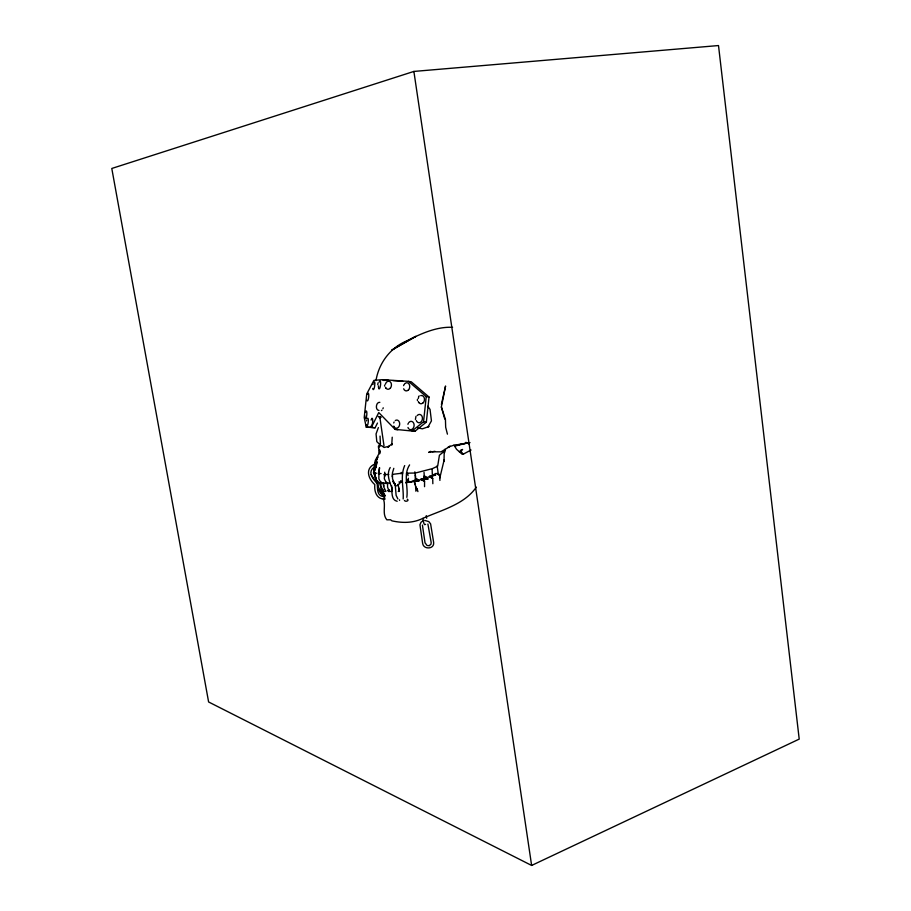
<?xml version="1.0" encoding="UTF-8"?>
<svg xmlns="http://www.w3.org/2000/svg" width="911" height="911" viewBox="0 0 911 911"><rect width="100%" height="100%" fill="white"/><g stroke="black" fill="none" stroke-linecap="round" stroke-linejoin="round"><path stroke-width="1.37" d="M408.356 478.218L408.356 480.655L405.907 482.921M415.894 491.223L415.553 485.962L413.867 480.723M415.12 475.121L415.894 480.644M444.033 461.251L444.215 450.774M378.293 416.429L381.094 417.34L379.773 416.646L384.009 445.889M378.862 473.971L379.557 467.696L378.304 473.549L381.083 473.549M439.911 480.427L439.762 475.348L437.553 473.435M374.319 473.492L376.995 481.725L377.871 481.179M422.841 478.787L421.064 479.539L424.446 478.708L424.572 476.453M377.837 481.873L378.384 486.941L379.614 489.776M392.22 437.212L391.73 445.103L392.072 443.737L387.881 447.176L389.396 446.185L384.055 447.483L381.584 445.627L379.636 446.174L378.452 447.882M379.306 452.778L379.568 449.761L379.671 453.758L378.372 446.174L380.422 443.953L380.046 436.084M408.447 381.356L411.248 381.8L429.035 397.037L426.359 422.157L414.904 431.302L412.091 430.96L423.547 421.793L426.234 396.627L408.447 381.356L382.267 379.671L373.897 380.377L366.734 393.973L364.218 417.489L366.222 427.111L375.093 427.783L377.473 423.057M374.99 472.467C374.672 475.997 375.298 482.5 379.921 482.989L380.809 482.124M378.908 472.832L378.862 478.844L380.798 482.454L385.433 483.468L386.059 482.238L384.328 478.742L384.727 472.183M444.898 449.305L444.42 452.79L444.932 450.068M392.163 476.715L392.504 474.301M375.389 465.384L375.765 462.811M377.712 384.772L378.076 382.791M375.97 467.366L376.983 461.672L375.776 467.787L373.51 472.524L376.437 473.287M444.773 419.06L441.368 407.001L445.57 386.002L441.402 404.416M375.958 380.696C378.828 363.136 390.272 347.695 406.875 340.851C420.962 333.677 436.563 326.537 452.562 327.311M444.204 459.759L439.74 478.184M381.105 482.238L380.878 486.007L383.132 491.245M401.068 473.857L401.375 472.422M399.553 500.446L399.565 499.832M374.262 464.963L375.298 460.408L380.24 451.309L379.659 451.4M383.337 483.081L383.577 486.576L385.706 491.109M387.551 483.525L387.551 487.089L389.122 491.188M378.361 427.612L376.061 433.909L376.801 441.584L379.933 444.693M407.604 481.498L408.06 480.245M375.958 461.524L377.871 456.73C376.471 461.547 371.494 468.971 375.047 473.435M415.974 416.304L415.405 419.413M391.571 485.688L392.345 491.029M404.678 465.578C400.031 476.157 403.812 487.92 403.186 498.989M393.803 468.322L392.425 472.957L392.55 478.787L395.328 486.053L396.126 495.379L397.879 498.966M366.222 427.111L371.392 427.373L378.748 412.558L395.078 429.354L397.891 429.696M390.204 467.502C386.241 474.164 389.578 481.805 391.764 487.59C392.129 492.293 391.104 500.059 397.173 501.278M425.631 524.349C423.524 526.421 423.353 519.475 422.977 518.336M400.874 481.167L399.667 483.547L396.934 485.825M374.501 470.907L375.002 469.996M427.783 427.361L431.438 420.882L430.038 409.403L427.76 406.249M476.294 487.123C464.314 504.671 441.083 510.171 422.476 518.541C412.82 523.21 402.195 523.13 391.946 520.853L390.534 519.771L386.845 519.828C381.8 513.679 386.162 505.787 383.326 498.772M409.586 464.906C403.197 474.688 408.333 486.554 406.83 497.338M373.795 467.389C367.11 472.934 373.476 479.095 377.177 483.775C377.814 488.638 376.516 495.743 383.474 496.632M418.559 396.57L419.265 395.932M443.691 451.708L439.409 455.261L437.679 466.147L432.429 468.618L415.393 473.014L406.408 473.185M459.406 451.924L462.606 449.453L460.374 450.398L462.822 453.883M381.743 488.956L378.52 490.016L382.404 495.163M373.442 464.678C364.742 469.689 369.023 479.596 374.808 484.618C374.148 490.983 376.254 499.046 384.305 499.126M384.248 495.584L384.704 499.444L384.123 496.096L379.807 490.05L381.379 489.708L385.273 496.005L381.447 490.232M471.055 450.023L463.915 453.815L461.513 453.644L463.505 454.099L460.909 453.131L456.582 449.328L453.951 445.126M430.721 451.321L428.637 452.414L434.957 451.309M423.273 520.693L421.007 522.276L419.96 524.782L422.624 543.252C423.308 549.88 434.684 549.356 433.636 542.341L430.607 523.859L428.808 521.604L424.663 520.386M429.366 545.598L430.994 544.163L431.176 542.478L427.885 524.03M422.829 478.867L417.375 480.701L416.384 480.143M398.255 491.53L399.451 490.915M432.509 475.132L435.025 473.936M531.625 865.45L799.209 739.106L718.506 45.55L413.879 71.434L111.791 168.467L208.608 701.971L531.625 865.45L413.879 71.434M382.529 490.403L383.861 489.856M410.599 482.295L412.581 481.52M387.482 490.653L389.555 489.89M413.571 481.122L406.101 482.716M429.081 426.507L422.385 428.808L417.705 427.885M385.82 491.302L383.861 491.678M385.376 474.244L383.918 474.654L388.746 474.437M458.916 444.762L461.251 444.169M455.625 445.889L466.341 443.201L462.424 443.873M430.721 476.18L425.676 478.116L424.219 477.649M393.427 474.255L402.73 473.094M432.543 475.815L435.674 475.064L431.791 475.713M454.953 445.638L457.595 445.058M429.468 545.552L427.851 545.689M392.094 491.371L388.473 491.507M406.135 482.238L408.299 481.873M400.635 482.318L401.865 482.113M470.008 442.609L453.348 445.388L448.144 447.13L450.205 446.208L441.072 451.833L432.11 451.81M424.355 478.548L427.566 478.104M380.491 490.266L382.415 490.072M383.053 380.388L388.621 380.342M390.284 483.422L386.036 482.283M435.492 473.526L438.225 473.618L437.143 465.76M424.127 475.918L424.446 478.708L428.204 478.97L424.777 478.719M392.857 380.616L402.764 381.253M429.502 476.111L432.418 476.305L432.121 469.643M395.078 429.354L414.904 431.302M371.392 427.373L375.093 427.783M378.976 410.451C374.922 410.235 375.936 401.751 379.841 402.32M423.547 421.793L426.359 422.157M426.234 396.627L429.035 397.037M398.916 481.965L401.512 482.363M373.863 472.399L375.104 472.707M385.342 482.5L387.619 484.037M465.885 442.302L469.359 444.124M407.228 499.114C409.859 500.629 405.429 502.268 404.382 500.492M427.043 545.45L425.027 542.831L422.419 525.089M421.189 478.594L422.374 479.414M374.74 480.177L371.164 474.642M401.888 482.033L400.851 480.906M381.39 493.466L380.138 491.826M431.165 476.635L432.714 478.4L432.839 483.707M423.114 479.437L424.56 481.088L424.537 486.679M379.693 489.56L381.493 491.838M375.605 477.592L373.487 472.832M379.135 417.204L379.876 418.183L379.773 416.646M394.361 483.787L395.886 485.984M381.982 490.881L379.682 483.399M415.439 485.107L414.323 480.199M377.268 483.217L375.332 476.339M416.054 486.838L416.999 489.959M441.368 407.001L445.445 419.527L445.673 427.225L447.426 434.148M383.36 483.935L384.043 486.144M417.022 488.524L417.921 491.61M399.257 491.473L398.175 484.322M407.912 479.448L409.233 482.238L415.109 480.746L415.587 476.658L414.847 471.852M383.337 482.921L383.577 483.969M407.65 473.515L408.06 475.701M373.556 468.425L373.954 470.566M398.665 487.749L399.098 490.357M426.268 515.637L426.678 518.257M424.025 472.342L424.446 478.708M380.9 482.386L380.98 483.445M384.681 473.754L384.818 476.328M417.397 399.451L417.42 400.521M384.613 385.08L384.636 386.127M374.717 382.984A3.917 0.934 -83.3 0 1 374.079 388.53A4.008 0.957 -83.3 0 1 372.736 388.416M372.963 384.624A3.917 0.934 -83.3 0 1 373.168 383.679M373.647 382.278A4.008 0.957 -83.3 0 1 374.717 382.984M366.939 400.339A3.872 0.911 -83.4 0 0 368.226 399.462A3.872 0.911 -83.4 0 0 368.716 394.395A3.951 0.934 -83.4 0 0 367.418 394.258M365.516 412.011A3.951 0.934 -83.6 0 1 366.814 412.262A3.951 0.934 -83.6 0 1 366.165 417.819M364.821 416.748A3.951 0.934 -83.6 0 1 364.844 415.78M366.176 417.693A3.951 0.934 -83.6 0 1 364.89 417.466M367.213 418.604A3.974 0.945 -83.6 0 1 368.306 419.994A3.974 0.945 -83.6 0 1 367.532 425.255A3.974 0.945 -83.6 0 1 366.302 424.799M366.507 420.916A3.974 0.945 -83.6 0 1 366.712 419.982M372.007 425.13A3.94 0.945 -83.6 0 0 372.645 419.55A4.031 0.968 -83.6 0 0 371.574 418.73M371.096 420.096A3.94 0.945 -83.6 0 1 371.346 419.311M371.984 425.255A4.031 0.968 -83.6 0 1 370.959 426.097M378.691 388.348A3.986 0.968 -83.3 0 0 380.058 387.403A3.986 0.968 -83.3 0 0 380.57 382.176A4.077 0.991 -83.3 0 0 379.181 382.096M378.532 387.71A3.986 0.968 -83.3 0 1 378.486 385.911M408.538 389.76A4.168 3.143 -80.9 0 1 403.675 388.792M403.607 385.626A4.168 3.143 -80.9 0 1 404.006 384.636M406.055 382.882A4.168 3.143 -80.9 0 1 409.449 384.897A4.168 3.143 -80.9 0 1 408.527 389.897M404.564 383.907A4.168 3.143 -80.9 0 1 405.258 383.28M418.741 402.48A4.111 3.143 -81.4 0 1 418.308 401.614M418.229 398.483A4.111 3.143 -81.4 0 1 418.627 397.503M420.711 395.636A4.202 3.211 -81.4 0 1 424.184 397.697A4.202 3.211 -81.4 0 1 423.251 402.742M423.262 402.616A4.202 3.211 -81.4 0 1 418.741 402.48M417.192 415.553A4.202 3.211 -82.3 0 1 421.736 415.769A4.202 3.211 -82.3 0 1 421.235 421.691A4.202 3.211 -82.3 0 1 416.737 421.372A4.111 3.143 -82.3 0 1 416.293 420.495M408.914 422.453A4.191 3.177 -82.7 0 1 413.218 422.419A4.191 3.177 -82.7 0 1 413.332 428.022A4.191 3.177 -82.7 0 1 409.039 429.058M408.447 428.386A4.191 3.177 -82.7 0 1 408.003 427.498M407.923 424.298A4.191 3.177 -82.7 0 1 408.333 423.308M394.224 426.94A4.065 3.063 -82.7 0 1 393.803 426.075M393.734 422.977A4.065 3.063 -82.7 0 1 394.121 422.009M395.283 420.563A4.145 3.12 -82.7 0 1 398.984 421.372A4.065 3.063 -82.7 0 1 398.528 427.134A4.145 3.12 -82.7 0 1 394.133 426.929M388.644 381.219A4.122 3.075 -81 0 1 391.309 383.804A4.122 3.075 -81 0 1 390.261 388.268M385.922 388.177A4.122 3.075 -81 0 1 385.49 387.312M385.433 384.191A4.122 3.075 -81 0 1 387.847 381.333M390.272 388.143A4.122 3.075 -81 0 1 385.934 388.04M383.212 407.798A4.088 2.118 -82.9 0 1 382.893 408.766M381.948 410.212A4.088 2.118 -82.9 0 1 381.402 410.576M414.585 481.27L418.889 480.985L414.585 481.27M397.242 346.806L391.787 350.143L415.894 336.364L397.242 346.806M415.097 480.666L413.252 481.498L415.097 480.666M418.616 480.245L416.361 478.856L418.616 480.245M438.897 474.255L437.428 474.062L439.762 475.348L438.897 474.255M423.239 480.393L421.725 480.131L424.56 481.088L423.239 480.393M431.552 477.455L429.901 477.091L432.714 478.4L431.552 477.455M426.758 477.637L424.879 476.294L426.758 477.637M393.711 482.363L392.812 481.293L395.476 484.504L393.711 482.363"/></g></svg>
